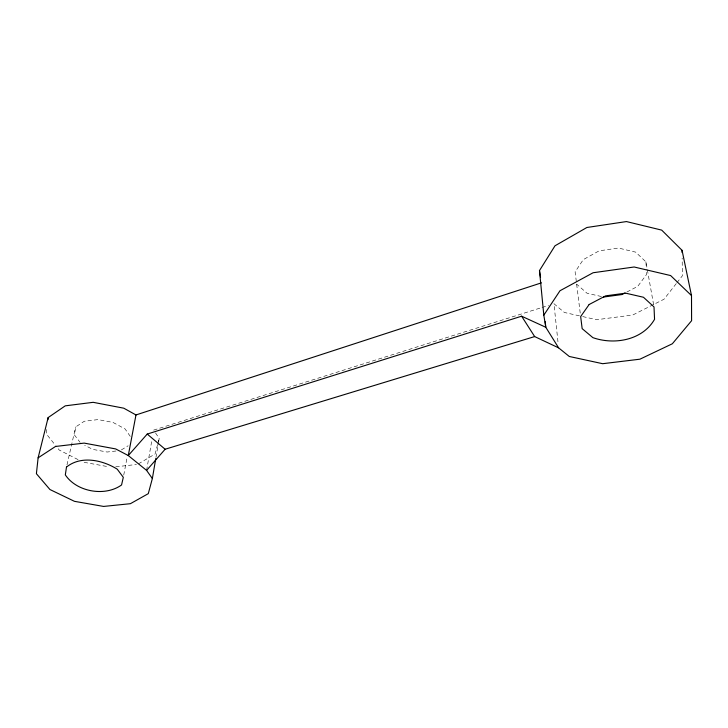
<?xml version="1.0" encoding="UTF-8"?>
<svg xmlns="http://www.w3.org/2000/svg" width="728" height="728" viewBox="0 0 728 728"><rect width="100%" height="100%" fill="white"/><g stroke="black" fill="none" stroke-linecap="round" stroke-linejoin="round"><path stroke-width="0.55" stroke-dasharray="3.64 2.73" d="M46.774 429.511L46.274 433.852L55.155 444.945M130.257 436.363L125.079 428.956L113.022 422.431L98.007 419.592L84.275 421.266L75.667 426.954L74.447 434.998L80.098 442.36M155.965 457.375L158.44 442.897M158.631 441.787L159.195 438.447L155.501 432.887M146.592 470.397L151.888 440.185M123.733 475.093L127.109 457.302M66.985 464.901L75.667 426.954M157.557 444.662L155.091 453.999L137.547 464.382M157.83 443.625L159.195 438.447M676.257 283.592L663.991 299.244L632.741 315.015L596.714 319.71L580.535 316.089M676.94 282.719L682.391 275.766L682.163 258.067M121.376 449.913L128.155 445.754M626.926 291.983L637.719 286.368L646.573 274.465L646.309 269.233M153.654 430.111L540.968 307.808M542.051 307.471L548.548 305.423M115.98 451.014L107.116 452.024L92.665 449.367L84.703 445.245M115.761 466.803L136.464 464.5M84.12 462.326L108.126 466.684M579.461 315.843L564.364 312.467L553.953 303.713L558.139 343.434M601.383 296.524L587.068 293.257L576.64 284.129M78.069 459.614L59.259 450.059L55.838 445.8M653.617 304.714L645.945 261.898L635.671 252.143L618.436 248.048L599.126 250.841L583.255 259.65L575.12 271.872L580.498 315.279M645.945 261.898L646.264 268.186"/><path stroke-width="1.09" d="M541.45 282.846L135.972 414.951L123.778 408.19L93.166 402.32L65.229 405.851L48.148 417.581L38.111 457.848L36.4 473.7L49.932 489.525L74.456 501.328L103.603 506.433L130.394 503.694L148.285 493.657L152.361 478.533L155.783 458.485M47.893 419.747L48.148 417.581M135.972 414.951L128.283 455.555L146.592 470.397L152.361 478.533M558.604 347.848L545.782 327.263L543.816 315.169L539.484 270.579L555 245.791L586.886 227.491L626.462 221.567L661.707 230.121L682.054 250.323L691.5 295.577L691.6 320.693L672.344 343.771L639.912 359.195L602.675 363.7L569.305 356.483L558.604 347.848L534.67 336.573L521.612 316.198L147.229 434.07L128.283 455.555L115.679 448.93L84.166 443.106L55.51 446.464L38.111 457.848M543.816 315.169L559.987 290.745L593.12 272.745L634.161 266.994L670.615 275.557L691.5 295.577M146.592 470.397L165.129 449.24L534.67 336.573M624.961 293.002L622.012 294.54L603.585 297.024M521.612 316.198L545.782 327.263L545.245 321.712M147.229 434.07L165.129 449.24M539.484 270.579L540.558 277.268M682.054 250.323L682.091 252.534M66.485 467.076L65.329 474.902C76.677 491.928 104.987 496.896 121.558 484.966L123.305 477.322L117.235 469.178C102.512 459.978 81.045 455.309 66.485 467.076M589.143 304.513L580.662 316.544L582.154 328.637L592.883 337.646C614.377 345.218 642.542 340.231 654.554 319.31L654.008 306.916L643.452 297.251L625.643 293.156L605.632 295.859L589.143 304.513"/></g></svg>
